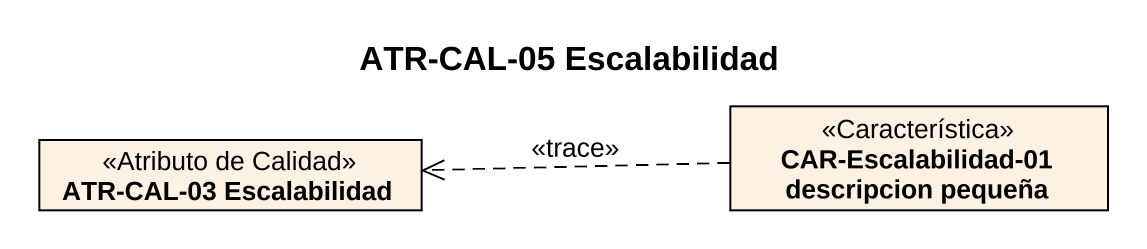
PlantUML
@startuml
title ATR-CAL-05 Escalabilidad
hide circle
hide empty members
class "CAR-Escalabilidad-01 descripcion pequeña" as CAR_Escalabilidad_01 <<Característica>>
class "ATR-CAL-03 Escalabilidad" as ATR_CAL_03_Escalabilidad <<Atributo de Calidad>>
CAR_Escalabilidad_01 .left.> ATR_CAL_03_Escalabilidad : <<trace>>
@enduml
